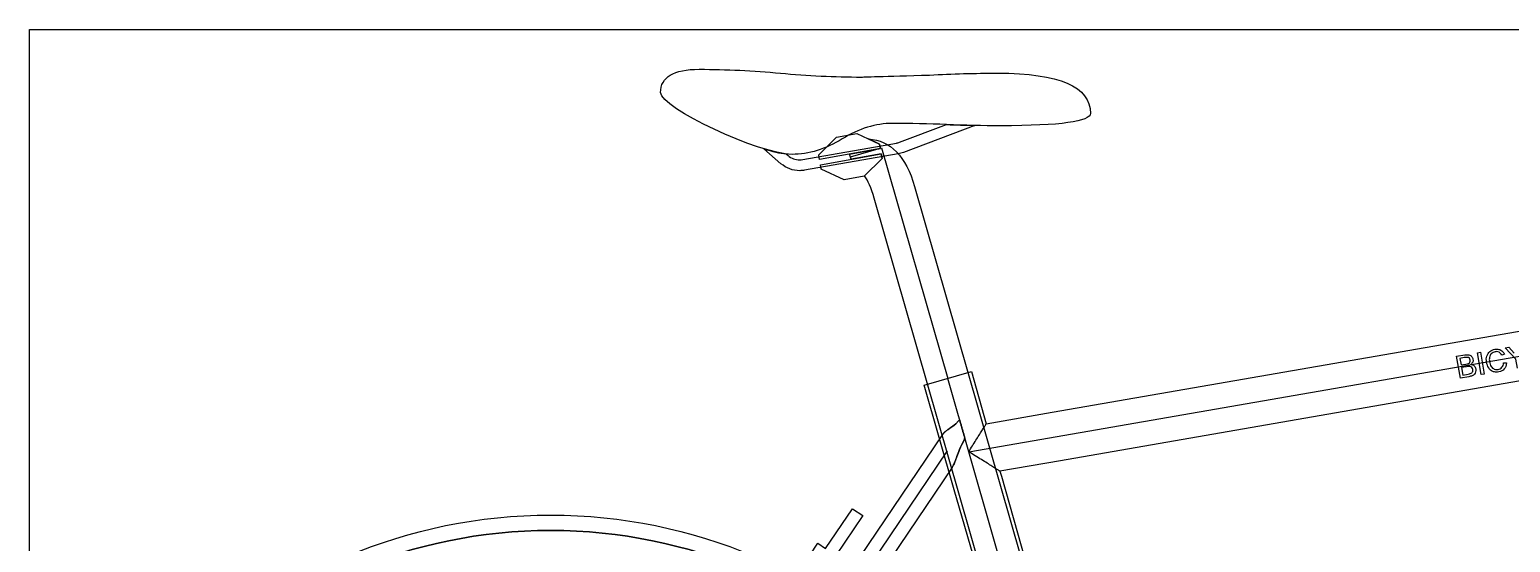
# Model space of a CAD drawing. Extents: x 3 to 470, y 9 to 287.
# Drawn here: x 3 to 273.1, y 193.7 to 287.2 of the extents above; entities that cross this region are included whole.
import ezdxf

# ---------------------------------------------------------------- set-up
doc = ezdxf.new("R2010")
doc.units = 0
doc.layers.add('Layer_1', color=7, linetype='CONTINUOUS')

msp = doc.modelspace()

# ---------------------------------------------------------------- linework, layer by layer
at = {"layer": 'Layer_1', "color": 7}
for points in [[(3.00365, 287.24209), (469.516983, 287.24209), (469.516983, 8.688756), (3.00365, 8.688756), (3.00365, 287.24209)], [(147.063865, 263.578696), (146.921076, 264.388622), (150.16653, 267.633174), (153.868999, 268.286015), (158.028425, 266.347145), (158.171242, 265.537247), (158.171242, 265.537247), (147.063865, 263.578696), (147.063865, 263.578696)], [(147.063865, 263.578696), (146.921076, 264.388622), (150.16653, 267.633174), (153.868999, 268.286015), (158.028425, 266.347145), (158.171242, 265.537247), (158.171242, 265.537247), (147.063865, 263.578696), (147.063865, 263.578696)], [(161.66542, 266.711025), (170.207112, 269.928761), (170.207112, 269.928761)], [(161.66542, 266.711025), (170.207112, 269.928761), (170.207112, 269.928761)], [(175.36964, 269.764346), (175.36964, 269.764346), (162.361205, 264.863992)], [(175.36964, 269.764346), (175.36964, 269.764346), (162.361205, 264.863992)], [(140.040347, 262.789946), (136.892482, 265.512152), (136.892482, 265.512152)], [(140.040347, 262.789946), (136.892482, 265.512152), (136.892482, 265.512152)], [(144.015535, 263.542266), (161.085383, 266.552136)], [(144.015535, 263.542266), (161.085383, 266.552136)], [(155.284141, 260.554361), (155.284141, 260.554361), (158.485439, 263.754756), (158.342622, 264.564682), (158.342622, 264.564682), (158.342622, 264.564682), (158.342622, 264.564682), (158.342622, 264.564682), (158.342622, 264.564682), (152.840012, 263.594401), (152.840012, 263.594401), (152.566475, 264.5483), (152.566475, 264.5483), (158.171242, 265.53657), (158.171242, 265.53657), (158.028425, 266.346467), (155.98596, 267.298533), (155.98596, 267.298533)], [(155.284141, 260.554361), (155.284141, 260.554361), (158.485439, 263.754756), (158.342622, 264.564682), (158.342622, 264.564682), (158.342622, 264.564682), (158.342622, 264.564682), (158.342622, 264.564682), (158.342622, 264.564682), (152.840012, 263.594401), (152.840012, 263.594401), (152.566475, 264.5483), (152.566475, 264.5483), (158.171242, 265.53657), (158.171242, 265.53657), (158.028425, 266.346467), (155.98596, 267.298533), (155.98596, 267.298533)], [(152.703229, 264.072028), (158.395181, 265.704173), (170.457584, 223.637615)], [(141.000759, 264.568884), (141.000759, 264.568884), (141.331423, 264.282912)], [(141.000759, 264.568884), (141.000759, 264.568884), (141.331423, 264.282912)], [(142.056842, 264.498871), (142.056842, 264.498871), (142.056842, 264.498871)], [(161.428116, 264.608359), (144.358295, 261.598461)], [(161.428116, 264.608359), (144.358295, 261.598461)], [(151.537488, 259.858013), (147.378062, 261.796911), (147.235245, 262.606808), (147.235245, 262.606808), (158.342622, 264.565359), (158.342622, 264.565359), (158.485439, 263.755434), (155.239956, 260.510882), (151.537488, 259.858013), (151.537488, 259.858013)], [(151.537488, 259.858013), (147.378062, 261.796911), (147.235245, 262.606808), (147.235245, 262.606808), (158.342622, 264.565359), (158.342622, 264.565359), (158.485439, 263.755434), (155.239956, 260.510882), (151.537488, 259.858013), (151.537488, 259.858013)], [(143.452416, 261.519172), (143.452416, 261.519172)], [(143.452416, 261.519172), (143.452416, 261.519172)], [(164.413031, 258.629138), (187.72935, 177.315565), (180.356896, 175.201565), (180.356896, 175.201565), (157.040605, 256.51511)], [(164.413031, 258.629138), (187.72935, 177.315565), (180.356896, 175.201565), (180.356896, 175.201565)], [(180.356896, 175.201565), (157.040605, 256.51511)], [(205.542298, 86.653561), (205.542298, 86.653561), (203.677416, 93.157158), (171.614359, 203.337538), (166.147953, 222.401184), (174.767186, 224.872692), (177.487447, 215.386125), (177.487447, 215.386125), (177.487447, 215.386125), (189.483869, 217.467389), (295.393728, 235.841763), (313.037015, 238.902726), (313.037015, 238.902726), (313.037015, 238.902726), (312.212624, 241.599188), (324.346788, 245.308987), (336.300493, 206.21009), (324.166357, 202.500318), (323.086391, 206.032675), (323.086391, 206.032675), (310.64161, 191.632079), (223.358516, 91.321573), (216.031403, 82.842958), (216.031403, 82.842958)], [(205.542298, 86.653561), (205.542298, 86.653561), (203.677416, 93.157158), (171.614359, 203.337538), (166.147953, 222.401184), (174.767186, 224.872692), (177.487447, 215.386125), (177.487447, 215.386125), (177.487447, 215.386125), (189.483869, 217.467389), (295.393728, 235.841763), (313.037015, 238.902726), (313.037015, 238.902726), (313.037015, 238.902726), (312.212624, 241.599188), (324.346788, 245.308987), (336.300493, 206.21009), (324.166357, 202.500318), (323.086391, 206.032675), (323.086391, 206.032675), (310.64161, 191.632079), (223.358516, 91.321573), (216.031403, 82.842958), (216.031403, 82.842958)], [(174.287446, 210.281345), (320.658108, 235.675318)], [(212.034785, 93.268451), (212.034785, 93.268451), (215.912863, 97.756004), (302.513284, 198.656471), (319.375886, 218.169208), (319.375886, 218.169208), (319.375886, 218.169208), (315.67917, 230.260569), (315.67917, 230.260569), (296.92645, 227.007163), (191.016592, 208.63276), (179.973307, 206.716871), (179.973307, 206.716871), (180.23362, 205.809074), (211.429315, 95.37997), (212.034785, 93.268451), (212.034785, 93.268451), (212.034785, 93.268451)], [(212.034785, 93.268451), (212.034785, 93.268451), (215.912863, 97.756004), (302.513284, 198.656471), (319.375886, 218.169208), (319.375886, 218.169208), (319.375886, 218.169208), (315.67917, 230.260569), (315.67917, 230.260569), (296.92645, 227.007163), (191.016592, 208.63276), (179.973307, 206.716871), (179.973307, 206.716871), (180.23362, 205.809074), (211.429315, 95.37997), (212.034785, 93.268451), (212.034785, 93.268451), (212.034785, 93.268451)], [(263.958782, 223.691471), (263.268947, 227.667758), (264.762222, 227.926831)], [(264.669906, 227.427888), (263.875517, 227.290062), (264.084145, 226.087637), (264.084145, 226.087637)], [(267.773361, 224.353278), (267.083526, 228.329566), (267.613119, 228.421431), (268.302954, 224.445172), (267.773361, 224.353278), (267.773361, 224.353278)], [(272.024229, 228.064347), (271.528727, 227.853209)], [(274.362874, 225.49649), (274.07067, 227.180771), (272.140682, 229.20691), (272.778805, 229.317639), (273.772348, 228.25586)], [(264.084145, 226.087637), (264.943641, 226.236742)], [(265.085753, 225.778487), (264.165465, 225.618808), (264.402713, 224.251431), (264.402713, 224.251431)], [(264.402713, 224.251431), (265.392421, 224.42315)], [(270.512711, 224.793262), (270.512711, 224.793262)], [(271.8275, 226.492007), (272.375336, 226.452898)], [(210.50539, 83.974272), (170.457584, 223.637615)], [(265.473769, 223.954322), (263.958782, 223.691471), (263.958782, 223.691471)], [(130.411075, 155.460181), (169.540116, 213.428477), (169.606519, 213.52099), (169.680028, 213.612292), (169.760756, 213.702606), (169.848871, 213.7923), (169.944543, 213.881656), (170.047969, 213.971181), (170.159374, 214.061354), (170.279014, 214.152797), (170.407281, 214.246269), (170.544712, 214.342815), (170.691956, 214.443788), (170.850112, 214.551049), (171.020731, 214.667276), (171.206379, 214.796671), (171.411595, 214.946283), (171.645432, 215.130014), (171.931375, 215.383109), (172.416671, 215.924121), (172.631221, 216.057154), (172.669709, 215.922965), (172.709382, 215.784631), (172.750127, 215.642548), (172.79183, 215.497108), (172.834379, 215.348737), (172.877661, 215.197827), (172.921535, 215.044747), (172.965945, 214.889974), (173.010665, 214.733933), (173.055696, 214.57699), (173.100782, 214.419623), (173.145925, 214.262285), (173.190928, 214.10537), (173.235676, 213.9493), (173.280058, 213.7945), (173.323932, 213.641475), (173.367214, 213.490538), (173.409763, 213.342138), (173.451466, 213.196727), (173.492211, 213.054643), (173.531855, 212.91631), (173.570344, 212.782093), (173.430149, 212.389565), (173.016502, 211.598813), (172.799189, 211.106327), (172.630826, 210.694259), (172.487783, 210.327926), (172.360757, 209.994075), (172.245093, 209.686194), (172.138086, 209.400645), (172.037988, 209.135172), (171.943641, 208.888393), (171.854229, 208.659379), (171.769131, 208.447452), (171.68784, 208.252217), (171.610073, 208.07328), (171.535464, 207.910415), (171.463816, 207.763368), (171.394846, 207.631943), (171.328443, 207.515941), (171.264408, 207.415194), (134.384092, 152.778353)], [(171.264408, 207.415194), (171.328443, 207.515941), (171.394846, 207.631943), (171.463816, 207.763368), (171.535464, 207.910415), (171.610073, 208.07328), (171.68784, 208.252217), (171.769131, 208.447452), (171.854229, 208.659379), (171.943641, 208.888393), (172.037988, 209.135172), (172.138086, 209.400645), (172.245093, 209.686194), (172.360757, 209.994075), (172.487783, 210.327926), (172.630826, 210.694259), (172.799189, 211.106327), (173.016502, 211.598813), (173.430149, 212.389565), (173.570344, 212.782093), (173.531855, 212.91631), (173.492211, 213.054643), (173.451466, 213.196727), (173.409763, 213.342138), (173.367214, 213.490538), (173.323932, 213.641475), (173.280058, 213.7945), (173.235676, 213.9493), (173.190928, 214.10537), (173.145925, 214.262285), (173.100782, 214.419623), (173.055696, 214.57699), (173.010665, 214.733933), (172.965945, 214.889974), (172.921535, 215.044747), (172.877661, 215.197827), (172.834379, 215.348737), (172.79183, 215.497108), (172.750127, 215.642548), (172.709382, 215.784631), (172.669709, 215.922965), (172.631221, 216.057154), (172.416671, 215.924121), (171.931375, 215.383109), (171.645432, 215.130014), (171.411595, 214.946283), (171.206379, 214.796671), (171.020731, 214.667276), (170.850112, 214.551049), (170.691956, 214.443788), (170.544712, 214.342815), (170.407281, 214.246269), (170.279014, 214.152797), (170.159374, 214.061354), (170.047969, 213.971181), (169.944543, 213.881656), (169.848871, 213.7923), (169.760756, 213.702606), (169.680028, 213.612292), (169.606519, 213.52099), (169.540116, 213.428477)], [(171.264408, 207.415194), (134.384092, 152.778353), (103.943282, 108.689322), (102.365727, 106.352229), (99.327519, 108.40304), (100.905075, 110.740105), (130.411075, 155.460181), (169.540116, 213.428477)], [(179.973307, 206.717548), (179.965524, 206.722426), (179.942177, 206.737061), (179.903322, 206.761423), (179.849071, 206.795428), (179.779566, 206.838992), (179.695032, 206.891974), (179.595667, 206.954261), (179.481751, 207.025655), (179.353597, 207.105988), (179.211541, 207.195005), (179.056036, 207.29251), (178.887391, 207.398163), (178.706198, 207.51174), (178.51288, 207.63293), (178.307974, 207.761367), (178.092015, 207.896711), (177.865679, 208.038569), (177.62953, 208.186603), (177.38419, 208.34036), (177.13039, 208.499447), (176.86878, 208.663439), (176.600121, 208.831831), (176.325089, 209.004198), (176.044474, 209.18009), (175.759066, 209.358998), (175.469626, 209.540417), (175.176943, 209.723865), (174.881863, 209.908836), (174.585176, 210.094879), (174.296243, 210.282896), (174.455047, 210.548594), (174.622001, 210.815026), (174.78808, 211.080048), (174.952778, 211.342842), (175.115671, 211.602761), (175.276308, 211.859042), (175.434239, 212.11098), (175.589011, 212.357928), (175.740202, 212.59918), (175.887446, 212.834088), (176.030291, 213.061974), (176.168343, 213.282248), (176.301263, 213.494316), (176.428656, 213.697559), (176.550184, 213.891468), (176.665481, 214.075425), (176.774321, 214.249032), (176.876309, 214.411756), (176.971163, 214.563145), (177.058714, 214.702804), (177.138652, 214.830338), (177.210779, 214.945409), (177.274899, 215.047679), (177.330813, 215.136922), (177.378409, 215.212828), (177.417518, 215.275227), (177.448056, 215.323952), (177.469908, 215.358831), (177.483048, 215.379781), (177.487447, 215.386802)], [(100.846623, 107.377634), (170.402262, 210.421849)], [(145.372507, 191.48461), (145.372507, 191.48461), (146.789284, 193.583497), (148.191512, 192.636958), (148.191512, 192.636958), (153.081913, 199.881906), (154.951588, 198.6199), (150.061187, 191.374952), (150.294911, 191.217191), (148.88194, 189.123916), (142.222132, 179.005937)], [(145.372507, 191.48461), (145.372507, 191.48461), (146.789284, 193.583497), (148.191512, 192.636958), (148.191512, 192.636958), (153.081913, 199.881906), (154.951588, 198.6199), (150.061187, 191.374952), (150.294911, 191.217191), (148.88194, 189.123916), (142.222132, 179.005937)]]:
    msp.add_lwpolyline(points, dxfattribs=at)
for points in [[(118.089543, 275.7776), (118.089543, 278.597282), (120.439279, 280.007123), (125.138749, 280.007123)], [(118.089543, 275.7776), (118.089543, 278.597282), (120.439279, 280.007123), (125.138749, 280.007123)], [(125.138749, 280.007123), (130.073193, 280.007123), (135.007637, 279.77215), (139.942081, 279.302203)], [(125.138749, 280.007123), (130.073193, 280.007123), (135.007637, 279.77215), (139.942081, 279.302203)], [(139.942081, 279.302203), (144.876525, 278.832256), (149.810968, 278.597282), (154.745412, 278.597282)], [(139.942081, 279.302203), (144.876525, 278.832256), (149.810968, 278.597282), (154.745412, 278.597282)], [(154.745412, 278.597282), (154.745412, 278.597282), (158.880946, 278.714769), (167.152014, 278.949743)], [(154.745412, 278.597282), (154.745412, 278.597282), (158.880946, 278.714769), (167.152014, 278.949743)], [(167.152014, 278.949743), (171.287548, 279.184716), (175.423082, 279.302203), (179.558616, 279.302203)], [(167.152014, 278.949743), (171.287548, 279.184716), (175.423082, 279.302203), (179.558616, 279.302203)], [(179.558616, 279.302203), (190.837345, 279.302203), (196.476709, 276.858478), (196.476709, 271.971029)], [(179.558616, 279.302203), (190.837345, 279.302203), (196.476709, 276.858478), (196.476709, 271.971029)], [(142.056842, 264.498871), (136.065018, 264.498871), (118.089543, 272.957918), (118.089543, 275.7776)], [(142.056842, 264.498871), (136.065018, 264.498871), (118.089543, 272.957918), (118.089543, 275.7776)], [(160.384777, 270.138236), (157.330121, 270.138236), (154.275465, 269.198342), (151.22081, 267.318553)], [(160.384777, 270.138236), (157.330121, 270.138236), (154.275465, 269.198342), (151.22081, 267.318553)], [(170.253665, 269.926759), (166.964035, 270.067744), (163.674406, 270.138236), (160.384777, 270.138236)], [(170.253665, 269.926759), (166.964035, 270.067744), (163.674406, 270.138236), (160.384777, 270.138236)], [(196.476709, 271.971029), (196.476709, 270.467199), (191.025324, 269.715283), (180.122552, 269.715283)], [(196.476709, 271.971029), (196.476709, 270.467199), (191.025324, 269.715283), (180.122552, 269.715283)], [(170.207112, 269.928761), (170.22262, 269.92801), (170.238138, 269.927352), (170.253665, 269.926788)], [(170.207112, 269.928761), (170.22262, 269.92801), (170.238138, 269.927352), (170.253665, 269.926788)], [(170.253665, 269.926788), (171.95899, 269.853702), (173.664315, 269.799554), (175.36964, 269.764346)], [(170.253665, 269.926788), (171.95899, 269.853702), (173.664315, 269.799554), (175.36964, 269.764346)], [(180.122552, 269.715283), (176.832923, 269.715283), (173.543294, 269.785775), (170.253665, 269.926759)], [(180.122552, 269.715283), (176.832923, 269.715283), (173.543294, 269.785775), (170.253665, 269.926759)], [(136.892482, 265.512152), (138.445055, 265.039827), (139.854981, 264.706343), (141.000759, 264.568884)], [(136.892482, 265.512152), (138.445055, 265.039827), (139.854981, 264.706343), (141.000759, 264.568884)], [(151.22081, 267.318553), (148.166154, 265.438765), (145.111498, 264.498871), (142.056842, 264.498871)], [(151.22081, 267.318553), (148.166154, 265.438765), (145.111498, 264.498871), (142.056842, 264.498871)], [(155.98596, 267.298533), (160.018293, 267.048991), (162.827317, 264.159193), (164.413031, 258.629138)], [(155.98596, 267.298533), (160.018293, 267.048991), (162.827317, 264.159193), (164.413031, 258.629138)], [(161.085383, 266.552136), (161.28324, 266.587015), (161.477404, 266.640222), (161.66542, 266.711025)], [(161.085383, 266.552136), (161.28324, 266.587015), (161.477404, 266.640222), (161.66542, 266.711025)], [(162.361205, 264.863992), (162.058766, 264.750077), (161.746401, 264.664499), (161.428116, 264.608359)], [(162.361205, 264.863992), (162.058766, 264.750077), (161.746401, 264.664499), (161.428116, 264.608359)], [(143.452416, 261.519172), (142.209387, 261.519172), (140.995655, 261.963864), (140.040347, 262.789946)], [(143.452416, 261.519172), (142.209387, 261.519172), (140.995655, 261.963864), (140.040347, 262.789946)], [(141.331423, 264.282912), (141.925248, 263.769391), (142.679738, 263.492978), (143.452416, 263.492978)], [(141.331423, 264.282912), (141.925248, 263.769391), (142.679738, 263.492978), (143.452416, 263.492978)], [(143.452416, 263.492978), (143.639727, 263.492978), (143.82811, 263.509219), (144.015535, 263.542266)], [(143.452416, 263.492978), (143.639727, 263.492978), (143.82811, 263.509219), (144.015535, 263.542266)], [(144.358295, 261.598461), (144.056787, 261.54531), (143.753755, 261.519172), (143.452416, 261.519172)], [(144.358295, 261.598461), (144.056787, 261.54531), (143.753755, 261.519172), (143.452416, 261.519172)], [(157.040605, 256.51511), (156.496576, 258.412399), (155.911088, 259.758816), (155.284141, 260.554361)], [(157.040605, 256.51511), (156.496576, 258.412399), (155.911088, 259.758816), (155.284141, 260.554361)], [(265.181114, 227.484423), (265.057594, 227.484423), (264.887191, 227.465578), (264.669906, 227.427888)], [(264.762222, 227.926831), (264.921347, 227.954426), (265.065705, 227.968224), (265.195297, 227.968224)], [(265.284879, 227.478699), (265.255047, 227.482515), (265.220458, 227.484423), (265.181114, 227.484423)], [(265.195297, 227.968224), (265.313141, 227.968224), (265.418776, 227.956813), (265.512202, 227.933993)], [(265.59197, 227.319556), (265.510726, 227.409805), (265.408362, 227.462852), (265.284879, 227.478699)], [(265.512202, 227.933993), (265.70832, 227.886021), (265.873036, 227.787153), (266.006351, 227.63739)], [(265.747701, 226.988864), (265.725125, 227.119076), (265.673215, 227.229307), (265.59197, 227.319556)], [(265.706308, 226.621713), (265.75851, 226.724669), (265.772308, 226.847052), (265.747701, 226.988864)], [(266.006351, 227.63739), (266.139647, 227.487609), (266.222104, 227.321558), (266.253722, 227.139237)], [(266.253722, 227.139237), (266.283347, 226.968515), (266.265639, 226.799992), (266.200599, 226.633668)], [(268.728162, 226.598225), (268.656373, 227.012041), (268.672595, 227.38673), (268.77683, 227.722291)], [(268.77683, 227.722291), (268.881083, 228.057871), (269.065424, 228.331324), (269.329854, 228.542649)], [(269.261561, 227.479996), (269.22201, 227.218254), (269.22483, 226.957152), (269.27002, 226.696688)], [(269.591069, 228.145272), (269.410948, 227.963477), (269.301112, 227.741719), (269.261561, 227.479996)], [(269.329854, 228.542649), (269.594284, 228.753956), (269.901573, 228.889987), (270.251721, 228.950742)], [(270.321367, 228.497788), (270.014623, 228.444572), (269.771191, 228.327066), (269.591069, 228.145272)], [(270.251721, 228.950742), (270.374753, 228.972078), (270.493349, 228.982745), (270.607508, 228.982745)], [(270.561463, 228.5195), (270.484786, 228.5195), (270.404754, 228.512263), (270.321367, 228.497788)], [(271.017631, 228.415143), (270.881685, 228.484714), (270.729629, 228.5195), (270.561463, 228.5195)], [(270.607508, 228.982745), (270.863874, 228.982745), (271.097832, 228.928908), (271.309384, 228.821234)], [(271.528727, 227.853209), (271.385919, 228.126511), (271.215554, 228.313823), (271.017631, 228.415143)], [(271.309384, 228.821234), (271.615094, 228.665606), (271.853375, 228.413311), (272.024229, 228.064347)], [(264.943641, 226.236742), (265.17805, 226.27742), (265.343133, 226.32246), (265.43889, 226.371861)], [(265.528528, 225.823545), (265.406548, 225.823545), (265.258956, 225.808526), (265.085753, 225.778487)], [(265.392421, 224.42315), (265.563163, 224.452757), (265.682012, 224.480822), (265.74897, 224.507346)], [(265.43889, 226.371861), (265.564986, 226.435473), (265.654126, 226.518757), (265.706308, 226.621713)], [(265.678732, 225.814269), (265.633937, 225.820453), (265.583868, 225.823545), (265.528528, 225.823545)], [(266.035535, 225.639194), (265.941207, 225.736098), (265.822273, 225.794456), (265.678732, 225.814269)], [(265.74897, 224.507346), (265.867002, 224.548682), (265.962138, 224.601711), (266.034378, 224.666432)], [(266.200599, 226.633668), (266.135539, 226.467382), (266.016746, 226.323061), (265.844219, 226.200706)], [(265.844219, 226.200706), (266.096957, 226.170028), (266.303132, 226.081339), (266.462745, 225.934641)], [(266.034378, 224.666432), (266.106619, 224.731135), (266.160381, 224.816468), (266.195664, 224.922431)], [(266.21543, 225.27241), (266.189828, 225.420011), (266.129862, 225.542273), (266.035535, 225.639194)], [(266.504391, 224.405894), (266.403691, 224.29899), (266.270405, 224.208046), (266.104532, 224.133061)], [(266.195664, 224.922431), (266.230929, 225.028433), (266.237518, 225.145092), (266.21543, 225.27241)], [(266.462745, 225.934641), (266.622339, 225.787942), (266.722212, 225.598835), (266.762364, 225.367321)], [(266.733378, 224.825716), (266.681402, 224.652738), (266.605073, 224.512797), (266.504391, 224.405894)], [(266.762364, 225.367321), (266.794997, 225.17921), (266.785335, 224.998675), (266.733378, 224.825716)], [(269.123594, 225.569041), (268.925746, 225.876048), (268.793936, 226.219109), (268.728162, 226.598225)], [(269.867426, 224.915579), (269.569367, 225.044213), (269.321423, 225.262034), (269.123594, 225.569041)], [(269.27002, 226.696688), (269.328764, 226.358101), (269.429295, 226.070728), (269.571613, 225.83457)], [(269.571613, 225.83457), (269.713932, 225.598431), (269.900078, 225.436215), (270.130052, 225.347921)], [(270.512711, 224.793262), (270.271459, 224.793262), (270.056364, 224.834034), (269.867426, 224.915579)], [(270.130052, 225.347921), (270.286262, 225.287937), (270.444841, 225.257945), (270.605788, 225.257945)], [(270.957008, 224.834062), (270.800177, 224.806862), (270.652078, 224.793262), (270.512711, 224.793262)], [(270.605788, 225.257945), (270.681751, 225.257945), (270.758239, 225.264628), (270.835254, 225.277993)], [(270.835254, 225.277993), (271.130437, 225.329199), (271.365956, 225.457992), (271.54181, 225.664374)], [(271.952722, 225.357847), (271.705624, 225.080954), (271.373719, 224.906359), (270.957008, 224.834062)], [(271.54181, 225.664374), (271.717645, 225.870775), (271.812875, 226.146653), (271.8275, 226.492007)], [(272.375336, 226.452898), (272.340673, 225.999738), (272.199802, 225.634721), (271.952722, 225.357847)], [(266.104532, 224.133061), (265.938697, 224.058076), (265.728443, 223.998497), (265.473769, 223.954322)], [(3.00365, 103.71137), (3.00365, 156.191267), (45.547015, 198.734661), (98.026941, 198.734661)], [(3.00365, 103.71137), (3.00365, 156.191267), (45.547015, 198.734661), (98.026941, 198.734661)], [(98.026941, 198.734661), (150.506838, 198.734661), (193.050231, 156.191267), (193.050231, 103.71137)], [(98.026941, 198.734661), (150.506838, 198.734661), (193.050231, 156.191267), (193.050231, 103.71137)], [(98.026941, 195.914979), (47.104297, 195.914979), (5.823332, 154.634013), (5.823332, 103.71137)], [(98.026941, 195.914979), (47.104297, 195.914979), (5.823332, 154.634013), (5.823332, 103.71137)], [(5.823332, 103.71137), (5.823332, 154.634013), (47.104297, 195.914979), (98.026941, 195.914979)], [(5.823332, 103.71137), (5.823332, 154.634013), (47.104297, 195.914979), (98.026941, 195.914979)], [(190.230549, 103.71137), (190.230549, 154.634013), (148.949584, 195.914979), (98.026941, 195.914979)], [(190.230549, 103.71137), (190.230549, 154.634013), (148.949584, 195.914979), (98.026941, 195.914979)], [(98.026941, 195.914979), (148.949584, 195.914979), (190.230549, 154.634013), (190.230549, 103.71137)], [(98.026941, 195.914979), (148.949584, 195.914979), (190.230549, 154.634013), (190.230549, 103.71137)]]:
    msp.add_open_spline(points, degree=3, dxfattribs=at)

doc.saveas('drawing.dxf')
